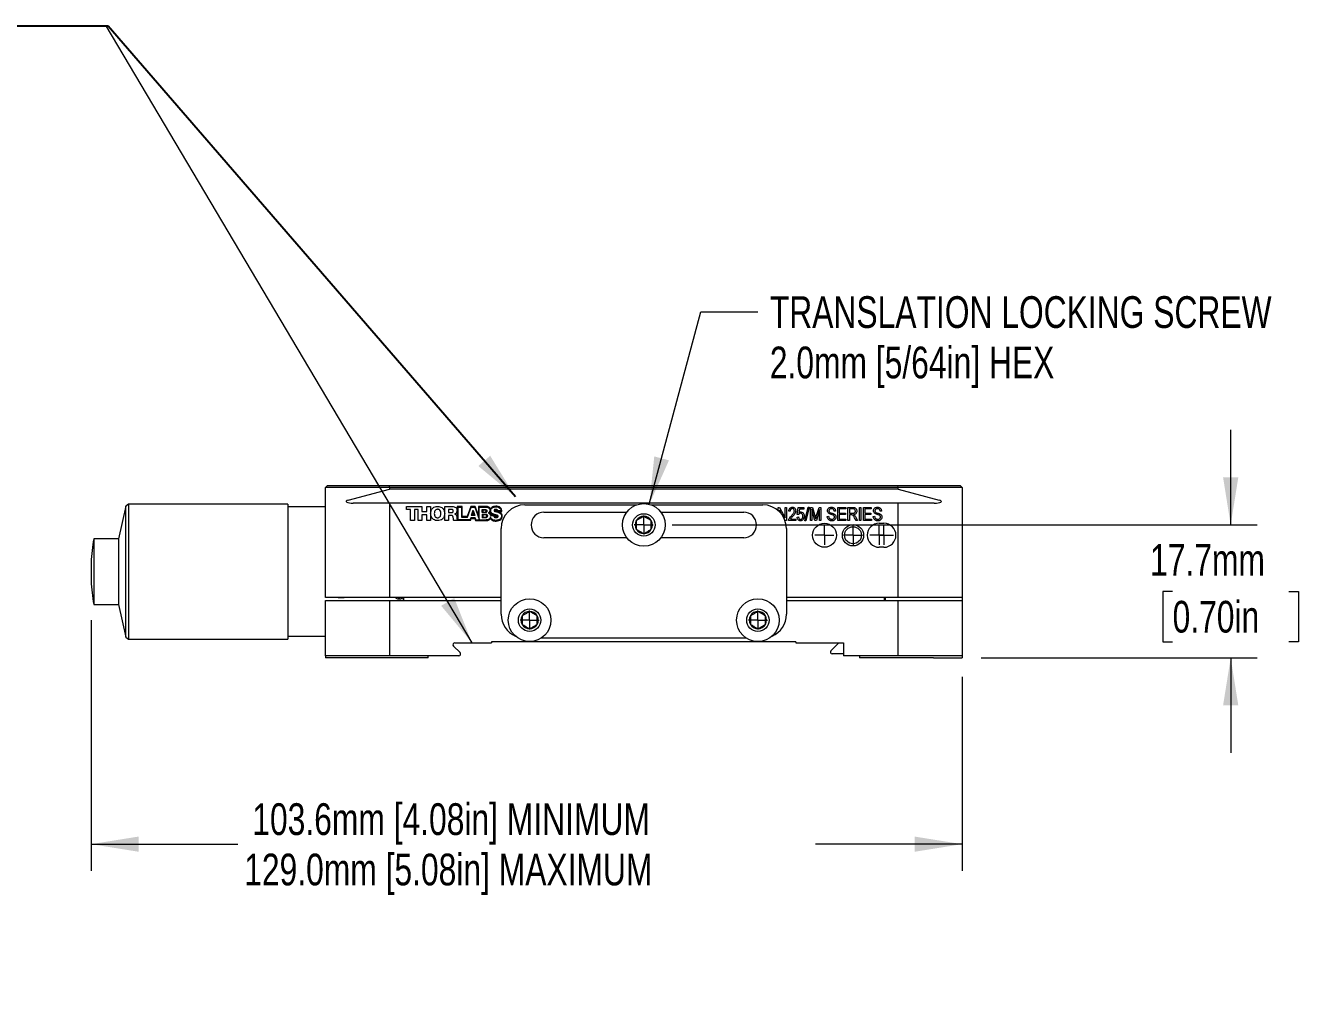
# Model space of a CAD drawing. Header units: millimetres. Extents: x 2 to 278, y 1 to 215.
# Drawn here: x 105.4 to 191.4, y 81.5 to 146.6 of the extents above; entities that cross this region are included whole.
import ezdxf

# ---------------------------------------------------------------- set-up
doc = ezdxf.new("R2010")
doc.units = ezdxf.units.MM
doc.styles.add('SLDTEXTSTYLE0', font='TXT', dxfattribs={"width": 0.75})
doc.dimstyles.new('SLDDIMSTYLE0', dxfattribs={"dimtxt": 2.116667, "dimasz": 3.175, "dimexe": 0, "dimexo": 0.0625, "dimgap": 0.529167, "dimtad": 0, "dimtih": 1, "dimtoh": 1, "dimdec": 1, "dimlfac": 2, "dimrnd": 1e-09, "dimzin": 12, "dimdsep": 46, "dimtxsty": 'SLDTEXTSTYLE0', "dimsah": 1, "dimcen": 0, "dimadec": 0, "dimazin": 3, "dimtfac": 1, "dimtdec": 1, "dimtofl": 0, "dimtmove": 0, "dimatfit": 3, "dimfxl": 1, "dimfrac": 2, "dimtolj": 1, "dimtzin": 12, "dimarcsym": 0})
doc.dimstyles.new('SLDDIMSTYLE1', dxfattribs={"dimtxt": 2.116667, "dimasz": 3.175, "dimexe": 0, "dimexo": 0.0625, "dimgap": 0.529167, "dimtad": 0, "dimtih": 1, "dimtoh": 1, "dimdec": 1, "dimlfac": 2, "dimrnd": 1e-09, "dimzin": 12, "dimdsep": 46, "dimtxsty": 'SLDTEXTSTYLE0', "dimsah": 1, "dimcen": 0.09, "dimadec": 0, "dimazin": 3, "dimtfac": 1, "dimtdec": 1, "dimtmove": 0, "dimatfit": 0, "dimfxl": 1, "dimfrac": 2, "dimtolj": 1, "dimtzin": 12, "dimarcsym": 0})
doc.dimstyles.new('SLDDIMSTYLE2', dxfattribs={"dimtxt": 2.116667, "dimasz": 3.175, "dimexe": 0, "dimexo": 0.0625, "dimgap": 0.529167, "dimtad": 0, "dimtih": 1, "dimtoh": 1, "dimdec": 1, "dimlfac": 2, "dimrnd": 1e-09, "dimzin": 12, "dimdsep": 46, "dimtxsty": 'SLDTEXTSTYLE0', "dimsah": 1, "dimcen": 0.09, "dimadec": 0, "dimazin": 3, "dimtfac": 1, "dimtdec": 1, "dimtofl": 0, "dimtmove": 0, "dimatfit": 3, "dimfxl": 1, "dimfrac": 2, "dimtolj": 1, "dimtzin": 12, "dimarcsym": 0})
doc.dimstyles.new('SLDDIMSTYLE3', dxfattribs={"dimtxt": 0.18, "dimasz": 3.175, "dimexe": 0, "dimexo": 0.0625, "dimgap": 0, "dimtad": 0, "dimtih": 1, "dimtoh": 1, "dimdec": 0, "dimrnd": 1e-09, "dimzin": 0, "dimdsep": 46, "dimtxsty": 'Standard', "dimsah": 1, "dimcen": 0.09, "dimadec": 0, "dimazin": 0, "dimtfac": 3.175, "dimtdec": 0, "dimtofl": 0, "dimtmove": 0, "dimatfit": 3, "dimfxl": 1, "dimfrac": 2, "dimtolj": 1, "dimtzin": 0, "dimarcsym": 0})

# ---------------------------------------------------------------- blocks, each defined once
blk = doc.blocks.new('_D')
at = {"color": 7, "linetype": 'Continuous', "lineweight": 0}
for p, q in [((147.022, 114.636), (150.463, 127.479)), ((150.463, 127.479), (154.273, 127.479))]:
    blk.add_line(p, q, dxfattribs=at)
at = {"color": 7, "linetype": 'Continuous', "lineweight": 18}
blk.add_solid([(147.022, 114.636), (148.335, 117.572), (147.353, 117.834)], dxfattribs=at)
at = {"color": 7, "linetype": 'Continuous', "lineweight": 18, "char_height": 2.11667, "attachment_point": 1, "style": 'SLDTEXTSTYLE0'}
for s, insert in [('TRANSLATION LOCKING SCREW', (155.067, 128.525)), ('2.0mm [5/64in] HEX', (155.067, 125.162))]:
    blk.add_mtext(s, dxfattribs=dict(at, insert=insert))
blk = doc.blocks.new('_D_1')
at = {"color": 7, "linetype": 'Continuous', "lineweight": 0}
for p, q in [((185.835, 113.26), (185.835, 119.61)), ((148.558, 113.26), (187.613, 113.26)), ((181.956, 108.827), (181.313, 108.827)), ((181.313, 108.827), (181.313, 105.464)), ((189.714, 108.827), (190.357, 108.827)), ((190.357, 108.827), (190.357, 105.464)), ((181.313, 105.464), (181.956, 105.464)), ((190.357, 105.464), (189.714, 105.464)), ((169.173, 104.395), (187.613, 104.395)), ((185.835, 104.395), (185.835, 98.045))]:
    blk.add_line(p, q, dxfattribs=at)
at = {"color": 7, "linetype": 'Continuous', "lineweight": 18}
for points in [[(185.835, 113.26), (186.343, 116.435), (185.327, 116.435)], [(185.835, 104.395), (185.327, 101.22), (186.343, 101.22)]]:
    blk.add_solid(points, dxfattribs=at)
at = {"color": 7, "linetype": 'Continuous', "lineweight": 18, "char_height": 2.1167, "attachment_point": 1, "style": 'SLDTEXTSTYLE0'}
for s, insert in [('17.7mm', (180.453, 111.985)), ('0.70in', (181.956, 108.193))]:
    blk.add_mtext(s, dxfattribs=dict(at, insert=insert))
blk = doc.blocks.new('_D_2')
at = {"color": 7, "linetype": 'Continuous', "lineweight": 0}
for p, q in [((109.758, 106.905), (109.758, 90.179)), ((167.903, 103.125), (167.903, 90.179)), ((109.758, 91.957), (119.549, 91.957)), ((167.903, 91.957), (158.112, 91.957))]:
    blk.add_line(p, q, dxfattribs=at)
at = {"color": 7, "linetype": 'Continuous', "lineweight": 18}
for points in [[(109.758, 91.957), (112.933, 91.449), (112.933, 92.465)], [(167.903, 91.957), (164.728, 92.465), (164.728, 91.449)]]:
    blk.add_solid(points, dxfattribs=at)
at = {"color": 7, "linetype": 'Continuous', "lineweight": 18, "char_height": 2.11667, "attachment_point": 1, "style": 'SLDTEXTSTYLE0'}
for s, insert in [('103.6mm [4.08in] MINIMUM', (120.517, 94.686)), ('129.0mm [5.08in] MAXIMUM', (119.978, 91.323))]:
    blk.add_mtext(s, dxfattribs=dict(at, insert=insert))
blk = doc.blocks.new('SW_CENTERMARKSYMBOL_0')
at = {"color": 0, "linetype": 'Continuous', "lineweight": 18}
for q in [(-0.635, 0), (0, 0.635), (0, -0.635), (0.635, 0)]:
    blk.add_line((0, 0), q, dxfattribs=at)
blk = doc.blocks.new('SW_CENTERMARKSYMBOL_1')
at = {"color": 0, "linetype": 'Continuous', "lineweight": 18}
for q in [(-0.635, 0), (0, 0.635), (0, -0.635), (0.635, 0)]:
    blk.add_line((0, 0), q, dxfattribs=at)
blk = doc.blocks.new('SW_CENTERMARKSYMBOL_2')
at = {"color": 0, "linetype": 'Continuous', "lineweight": 18}
for q in [(-0.635, 0), (0, 0.635), (0, -0.635), (0.635, 0)]:
    blk.add_line((0, 0), q, dxfattribs=at)
blk = doc.blocks.new('SW_CENTERMARKSYMBOL_3')
at = {"color": 0, "linetype": 'Continuous', "lineweight": 18}
for q in [(-0.635, 0), (0, 0.635), (0, -0.635), (0.635, 0)]:
    blk.add_line((0, 0), q, dxfattribs=at)
blk = doc.blocks.new('SW_CENTERMARKSYMBOL_4')
at = {"color": 0, "linetype": 'Continuous', "lineweight": 18}
for p, q in [((0, 0), (-0.635, 0)), ((0.3175, 0), (-0.3175, 0)), ((0, 0), (0, 0.635)), ((0, 0), (0, -0.635)), ((0, 0), (0.635, 0)), ((0.3175, 0), (0.3175, 0.635)), ((0.3175, 0), (0.3175, -0.635)), ((0.3175, 0), (0.9525, 0))]:
    blk.add_line(p, q, dxfattribs=at)
blk = doc.blocks.new('SW_CENTERMARKSYMBOL_5')
at = {"color": 0, "linetype": 'Continuous', "lineweight": 18}
for q in [(-0.635, 0), (0, 0.635), (0, -0.635), (0.635, 0)]:
    blk.add_line((0, 0), q, dxfattribs=at)

msp = doc.modelspace()

# ---------------------------------------------------------------- linework, layer by layer
at = {"color": 8, "linetype": 'Continuous', "lineweight": 0}
msp.add_line((110.734, 146.573), (135.182, 105.395), dxfattribs=at)
at = {"color": 7, "linetype": 'Continuous', "lineweight": 18}
for p, q in [((125.53, 115.895), (125.403, 115.768)), ((125.403, 108.42), (125.403, 115.768)), ((129.669, 115.768), (125.403, 115.768)), ((125.53, 115.895), (129.686, 115.895)), ((126.924, 114.921), (129.669, 115.657)), ((129.669, 115.768), (129.686, 115.895)), ((129.669, 115.768), (129.669, 115.657)), ((163.638, 115.768), (129.669, 115.768)), ((163.638, 115.657), (129.669, 115.657)), ((129.686, 115.895), (163.621, 115.895)), ((163.638, 115.768), (163.621, 115.895)), ((163.621, 115.895), (167.776, 115.895)), ((163.638, 115.657), (163.638, 115.768)), ((167.903, 115.768), (163.638, 115.768)), ((163.638, 115.657), (166.383, 114.921)), ((167.903, 115.768), (167.776, 115.895)), ((167.903, 115.768), (167.903, 108.42)), ((112.065, 114.521), (111.584, 112.336)), ((112.259, 114.645), (112.065, 114.521)), ((112.065, 107.573), (112.065, 114.521)), ((122.887, 114.645), (112.259, 114.645)), ((112.259, 114.645), (112.259, 105.645)), ((122.887, 114.645), (122.887, 105.645)), ((125.403, 114.463), (122.887, 114.463)), ((129.669, 114.705), (127.259, 114.705)), ((129.669, 114.705), (129.669, 108.42)), ((163.638, 114.705), (129.669, 114.705)), ((130.801, 114.498), (131.843, 114.498)), ((130.801, 114.285), (130.801, 114.498)), ((131.843, 114.498), (131.843, 114.151)), ((132.171, 114.498), (132.42, 114.498)), ((132.171, 114.151), (132.171, 114.498)), ((132.42, 114.498), (132.42, 113.546)), ((133.363, 114.498), (133.85, 114.498)), ((133.363, 113.546), (133.363, 114.498)), ((134.2, 114.498), (134.199, 113.59)), ((134.524, 114.498), (134.2, 114.498)), ((134.25, 113.591), (134.25, 114.451)), ((134.25, 114.451), (134.474, 114.451)), ((134.474, 114.451), (134.474, 113.786)), ((134.524, 113.819), (134.524, 114.498)), ((135.11, 114.498), (134.854, 113.819)), ((134.887, 113.786), (135.137, 114.451)), ((135.404, 114.498), (135.11, 114.498)), ((135.137, 114.451), (135.365, 114.451)), ((135.365, 114.451), (135.669, 113.65)), ((135.624, 113.905), (135.404, 114.498)), ((136.044, 114.498), (135.624, 114.498)), ((135.624, 114.498), (135.624, 113.905)), ((135.669, 113.65), (135.669, 114.451)), ((135.669, 114.451), (136.071, 114.451)), ((138.716, 114.603), (146.177, 114.603)), ((147.13, 114.603), (154.591, 114.603)), ((155.619, 114.435), (155.717, 114.435)), ((155.619, 114.225), (155.619, 114.435)), ((155.717, 114.435), (156.092, 113.726)), ((156.092, 114.435), (156.185, 114.435)), ((156.092, 113.726), (156.092, 114.435)), ((156.185, 114.435), (156.185, 113.546)), ((156.9, 113.968), (156.97, 114.423)), ((156.97, 114.423), (157.328, 114.423)), ((157.328, 114.423), (157.328, 114.319)), ((157.41, 113.534), (157.632, 114.446)), ((157.703, 114.446), (157.481, 113.534)), ((157.632, 114.446), (157.703, 114.446)), ((157.778, 114.435), (157.922, 114.435)), ((157.778, 113.546), (157.778, 114.435)), ((157.922, 114.435), (158.095, 113.805)), ((158.17, 113.816), (158.351, 114.435)), ((158.351, 114.435), (158.482, 114.435)), ((158.482, 114.435), (158.482, 113.546)), ((159.602, 114.435), (160.133, 114.435)), ((159.602, 113.546), (159.602, 114.435)), ((160.133, 114.435), (160.133, 114.331)), ((160.283, 114.435), (160.61, 114.435)), ((160.283, 113.546), (160.283, 114.435)), ((161.045, 114.435), (161.138, 114.435)), ((161.045, 113.546), (161.045, 114.435)), ((161.138, 114.435), (161.138, 113.546)), ((161.311, 114.435), (161.842, 114.435)), ((161.311, 113.546), (161.311, 114.435)), ((161.842, 114.435), (161.842, 114.331)), ((163.638, 108.42), (163.638, 114.705)), ((166.048, 114.705), (163.638, 114.705)), ((131.086, 114.285), (130.801, 114.285)), ((131.086, 113.546), (131.086, 114.285)), ((131.335, 113.546), (131.086, 113.546)), ((131.335, 114.285), (131.335, 113.546)), ((131.594, 114.285), (131.335, 114.285)), ((131.594, 113.546), (131.594, 114.285)), ((131.843, 113.546), (131.594, 113.546)), ((131.843, 114.151), (132.171, 114.151)), ((131.843, 113.938), (131.843, 113.546)), ((132.171, 113.938), (131.843, 113.938)), ((132.171, 113.546), (132.171, 113.938)), ((132.42, 113.546), (132.171, 113.546)), ((133.612, 113.546), (133.363, 113.546)), ((133.81, 114.3), (133.612, 114.3)), ((133.612, 114.3), (133.612, 114.086)), ((133.612, 114.086), (133.821, 114.086)), ((133.612, 113.893), (133.612, 113.546)), ((133.801, 113.893), (133.612, 113.893)), ((135.078, 113.546), (133.968, 113.546)), ((134.035, 113.991), (134.035, 113.989)), ((135.045, 113.591), (134.25, 113.591)), ((134.474, 113.786), (134.887, 113.786)), ((134.854, 113.819), (134.524, 113.819)), ((135.111, 113.736), (135.045, 113.591)), ((135.078, 113.546), (135.135, 113.686)), ((135.389, 113.736), (135.111, 113.736)), ((135.235, 114.224), (135.123, 113.88)), ((135.379, 113.88), (135.123, 113.88)), ((135.135, 113.686), (135.366, 113.686)), ((135.25, 114.134), (135.183, 113.926)), ((135.183, 113.926), (135.315, 113.926)), ((135.235, 114.224), (135.27, 114.224)), ((135.315, 113.926), (135.25, 114.134)), ((135.27, 114.224), (135.379, 113.88)), ((135.366, 113.686), (135.42, 113.546)), ((135.453, 113.59), (135.389, 113.736)), ((135.42, 113.546), (136.131, 113.546)), ((136.082, 113.59), (135.453, 113.59)), ((135.873, 114.289), (136.072, 114.289)), ((135.873, 114.081), (135.873, 114.289)), ((136.072, 114.081), (135.873, 114.081)), ((135.873, 113.981), (135.873, 113.741)), ((135.873, 113.981), (136.095, 113.981)), ((136.095, 113.741), (135.873, 113.741)), ((135.915, 113.936), (135.915, 113.782)), ((136.082, 113.936), (135.915, 113.936)), ((135.915, 113.782), (136.082, 113.782)), ((135.917, 114.243), (135.917, 114.123)), ((136.056, 114.243), (135.917, 114.243)), ((135.917, 114.123), (136.056, 114.123)), ((136.416, 113.882), (136.63, 113.882)), ((136.662, 113.922), (136.445, 113.922)), ((137.127, 114.193), (136.903, 114.193)), ((136.913, 114.146), (137.175, 114.147)), ((139.986, 114.117), (145.515, 114.117)), ((147.792, 114.117), (153.321, 114.117)), ((155.711, 114.253), (155.711, 114.14)), ((155.866, 113.961), (155.711, 114.253)), ((156.185, 113.546), (156.087, 113.546)), ((156.796, 113.546), (156.323, 113.546)), ((156.427, 114.169), (156.335, 114.181)), ((156.45, 113.65), (156.796, 113.65)), ((156.796, 113.65), (156.796, 113.546)), ((156.889, 113.788), (156.981, 113.8)), ((156.993, 113.954), (156.9, 113.968)), ((157.047, 114.319), (157.014, 114.1)), ((157.328, 114.319), (157.047, 114.319)), ((157.87, 113.546), (157.778, 113.546)), ((157.87, 114.322), (157.87, 113.546)), ((158.082, 113.546), (157.87, 114.322)), ((158.176, 113.546), (158.082, 113.546)), ((158.095, 113.805), (158.13, 113.674)), ((158.39, 114.28), (158.176, 113.546)), ((158.39, 113.546), (158.39, 114.28)), ((158.482, 113.546), (158.39, 113.546)), ((158.898, 113.834), (158.99, 113.846)), ((159.452, 114.181), (159.36, 114.169)), ((160.145, 113.546), (159.602, 113.546)), ((159.694, 114.331), (159.694, 114.054)), ((160.133, 114.331), (159.694, 114.331)), ((159.694, 114.054), (160.11, 114.054)), ((159.694, 113.95), (159.694, 113.65)), ((160.11, 113.95), (159.694, 113.95)), ((159.694, 113.65), (160.145, 113.65)), ((160.11, 114.054), (160.11, 113.95)), ((160.145, 113.65), (160.145, 113.546)), ((160.376, 113.546), (160.283, 113.546)), ((160.616, 114.331), (160.376, 114.331)), ((160.376, 114.331), (160.376, 114.042)), ((160.376, 114.042), (160.592, 114.042)), ((160.376, 113.938), (160.376, 113.546)), ((160.493, 113.938), (160.376, 113.938)), ((160.825, 113.546), (160.722, 113.736)), ((160.8, 113.789), (160.93, 113.546)), ((160.93, 113.546), (160.825, 113.546)), ((161.138, 113.546), (161.045, 113.546)), ((161.853, 113.546), (161.311, 113.546)), ((161.403, 114.331), (161.403, 114.054)), ((161.842, 114.331), (161.403, 114.331)), ((161.403, 114.054), (161.819, 114.054)), ((161.403, 113.95), (161.403, 113.65)), ((161.819, 113.95), (161.403, 113.95)), ((161.403, 113.65), (161.853, 113.65)), ((161.819, 114.054), (161.819, 113.95)), ((161.853, 113.65), (161.853, 113.546)), ((161.969, 113.834), (162.061, 113.846)), ((162.523, 114.181), (162.431, 114.169)), ((137.128, 107.3), (137.128, 113.015)), ((156.178, 113.015), (156.178, 107.3)), ((157.481, 113.534), (157.41, 113.534)), ((162.368, 113.371), (162.685, 113.371)), ((111.584, 112.336), (109.933, 112.336)), ((109.933, 112.336), (109.933, 107.954)), ((111.584, 112.336), (111.584, 107.954)), ((145.515, 112.402), (139.986, 112.402)), ((153.321, 112.402), (147.792, 112.402)), ((162.685, 111.771), (162.368, 111.771)), ((109.758, 110.765), (109.758, 109.525)), ((129.669, 108.42), (125.403, 108.42)), ((126.448, 108.388), (126.448, 108.39)), ((137.128, 108.42), (129.669, 108.42)), ((130.613, 108.42), (130.613, 108.229)), ((130.616, 108.229), (130.616, 108.42)), ((163.638, 108.42), (156.178, 108.42)), ((162.691, 108.42), (162.691, 108.229)), ((162.798, 108.229), (162.798, 108.42)), ((167.903, 108.42), (163.638, 108.42)), ((167.903, 108.42), (167.903, 108.229)), ((109.933, 107.954), (111.584, 107.954)), ((111.584, 107.954), (112.065, 105.769)), ((112.065, 105.769), (112.065, 107.573)), ((125.403, 104.522), (125.403, 108.229)), ((125.403, 108.229), (129.669, 108.229)), ((129.669, 108.229), (129.669, 104.522)), ((129.669, 108.229), (137.128, 108.229)), ((130.324, 108.306), (130.324, 108.309)), ((156.178, 108.229), (163.638, 108.229)), ((163.638, 104.522), (163.638, 108.229)), ((163.638, 108.229), (167.903, 108.229)), ((167.903, 108.229), (167.903, 104.522)), ((122.887, 105.827), (125.403, 105.827)), ((112.065, 105.769), (112.259, 105.645)), ((112.259, 105.645), (122.887, 105.645)), ((134.385, 104.739), (133.946, 105.178)), ((134.036, 105.395), (136.493, 105.395)), ((156.813, 105.459), (136.493, 105.459)), ((136.493, 105.459), (136.493, 105.395)), ((153.5, 105.713), (139.806, 105.713)), ((156.813, 105.459), (156.813, 105.395)), ((156.813, 105.395), (159.975, 105.395)), ((159.149, 104.866), (159.678, 105.395)), ((159.975, 105.395), (159.975, 104.522)), ((129.669, 104.522), (125.403, 104.522)), ((125.403, 104.522), (125.403, 104.395)), ((127.308, 104.395), (125.403, 104.395)), ((132.261, 104.395), (127.308, 104.395)), ((134.295, 104.522), (129.669, 104.522)), ((132.261, 104.395), (132.261, 104.522)), ((159.975, 104.649), (159.239, 104.649)), ((163.638, 104.522), (159.975, 104.522)), ((161.045, 104.522), (161.045, 104.395)), ((165.998, 104.395), (161.045, 104.395)), ((167.903, 104.522), (163.638, 104.522)), ((165.998, 104.395), (167.903, 104.395)), ((167.903, 104.522), (167.903, 104.395))]:
    msp.add_line(p, q, dxfattribs=at)
for centre, radius in [((146.653, 113.26), 1.425), ((146.653, 113.26), 0.75), ((158.716, 112.571), 0.8), ((160.621, 112.571), 0.711), ((160.621, 112.571), 0.565), ((139.033, 106.91), 1.425), ((139.033, 106.91), 0.75), ((154.273, 106.91), 1.425), ((154.273, 106.91), 0.75)]:
    msp.add_circle(centre, radius, dxfattribs=at)
for centre, radius, start, end in [((138.716, 113.015), 1.588, 90, 180), ((154.591, 113.015), 1.587, 0, 90), ((139.986, 113.26), 0.857, 90, 270), ((146.653, 113.26), 0.577, 150, 210), ((146.653, 113.26), 0.577, 90, 150), ((146.653, 113.26), 0.577, 30, 90), ((146.653, 113.26), 0.577, 330, 30), ((153.321, 113.26), 0.857, 270, 90), ((146.653, 113.26), 0.577, 210, 270), ((146.653, 113.26), 0.577, 270, 330), ((162.368, 112.571), 0.8, 90, 270), ((162.685, 112.571), 0.8, 270, 90), ((122.443, 110.145), 12.7, 170.06679, 177.20291), ((122.443, 110.145), 12.7, 182.79709, 189.93321), ((138.716, 107.3), 1.588, 180, 246.8232), ((139.033, 106.91), 0.577, 150, 210), ((139.033, 106.91), 0.577, 90, 150), ((139.033, 106.91), 0.577, 30, 90), ((139.033, 106.91), 0.577, 330, 30), ((154.273, 106.91), 0.577, 150, 210), ((154.273, 106.91), 0.577, 90, 150), ((154.273, 106.91), 0.577, 30, 90), ((154.273, 106.91), 0.577, 330, 30), ((154.591, 107.3), 1.587, 293.1768, 0), ((139.033, 106.91), 0.577, 210, 270), ((139.033, 106.91), 0.577, 270, 330), ((154.273, 106.91), 0.577, 210, 270), ((154.273, 106.91), 0.577, 270, 330), ((134.036, 105.268), 0.127, 90, 225), ((134.295, 104.649), 0.127, 270, 45), ((159.239, 104.776), 0.127, 135, 270)]:
    msp.add_arc(centre, radius, start, end, dxfattribs=at)
for centre, start_param, end_param in [((127.259, 114.832), 2.356194, 4.712389), ((166.048, 114.832), 4.712389, 7.068583)]:
    msp.add_ellipse(centre, major_axis=(0.474, 0), ratio=0.267949, start_param=start_param, end_param=end_param, dxfattribs=at)
for points, knots in [([(132.422, 114.023), (132.43, 114.093), (132.446, 114.23), (132.561, 114.39), (132.718, 114.483), (132.83, 114.493), (132.89, 114.498)], [0, 0, 0, 0, 0.284155, 0.548662, 0.761366, 1, 1, 1, 1]), ([(132.89, 114.498), (132.941, 114.495), (133.038, 114.488), (133.168, 114.426), (133.272, 114.326), (133.345, 114.187), (133.356, 114.078), (133.362, 114.022)], [0, 0, 0, 0, 0.204471, 0.387871, 0.56351, 0.774416, 1, 1, 1, 1]), ([(133.85, 114.498), (133.897, 114.495), (133.987, 114.489), (134.09, 114.438), (134.15, 114.371), (134.18, 114.305), (134.184, 114.256), (134.185, 114.23)], [0, 0, 0, 0, 0.288451, 0.557374, 0.694678, 0.838281, 1, 1, 1, 1]), ([(136.414, 114.326), (136.403, 114.349), (136.38, 114.399), (136.309, 114.462), (136.19, 114.494), (136.099, 114.497), (136.044, 114.498)], [0, 0, 0, 0, 0.172596, 0.380101, 0.623633, 1, 1, 1, 1]), ([(136.071, 114.451), (136.108, 114.45), (136.181, 114.449), (136.268, 114.423), (136.324, 114.385), (136.357, 114.346), (136.379, 114.295), (136.381, 114.257), (136.382, 114.236)], [0, 0, 0, 0, 0.259613, 0.504294, 0.619495, 0.734392, 0.857507, 1, 1, 1, 1]), ([(136.779, 114.507), (136.726, 114.504), (136.632, 114.497), (136.521, 114.444), (136.453, 114.385), (136.426, 114.344), (136.414, 114.326)], [0, 0, 0, 0, 0.370413, 0.659867, 0.84661, 1, 1, 1, 1]), ([(136.431, 114.208), (136.433, 114.23), (136.436, 114.272), (136.469, 114.347), (136.544, 114.417), (136.659, 114.461), (136.741, 114.466), (136.782, 114.469)], [0, 0, 0, 0, 0.134679, 0.257286, 0.494977, 0.745543, 1, 1, 1, 1]), ([(137.175, 114.147), (137.174, 114.175), (137.173, 114.234), (137.151, 114.324), (137.105, 114.399), (137.043, 114.45), (136.972, 114.483), (136.882, 114.504), (136.816, 114.506), (136.779, 114.507)], [0, 0, 0, 0, 0.136964, 0.287336, 0.447788, 0.553573, 0.675424, 0.821486, 1, 1, 1, 1]), ([(136.782, 114.469), (136.83, 114.465), (136.922, 114.459), (137.028, 114.405), (137.089, 114.336), (137.121, 114.269), (137.125, 114.219), (137.127, 114.193)], [0, 0, 0, 0, 0.287197, 0.558239, 0.696739, 0.840355, 1, 1, 1, 1]), ([(156.335, 114.181), (156.339, 114.218), (156.348, 114.292), (156.401, 114.385), (156.483, 114.439), (156.542, 114.444), (156.571, 114.446)], [0, 0, 0, 0, 0.28092, 0.560105, 0.779774, 1, 1, 1, 1]), ([(156.571, 114.446), (156.607, 114.443), (156.679, 114.437), (156.751, 114.363), (156.79, 114.28), (156.794, 114.225), (156.796, 114.197)], [0, 0, 0, 0, 0.279693, 0.558261, 0.779102, 1, 1, 1, 1]), ([(158.921, 114.203), (158.925, 114.24), (158.932, 114.315), (159.003, 114.398), (159.091, 114.441), (159.149, 114.444), (159.179, 114.446)], [0, 0, 0, 0, 0.279697, 0.558854, 0.77913, 1, 1, 1, 1]), ([(159.179, 114.446), (159.219, 114.443), (159.299, 114.436), (159.394, 114.368), (159.443, 114.275), (159.449, 114.212), (159.452, 114.181)], [0, 0, 0, 0, 0.280155, 0.559064, 0.779285, 1, 1, 1, 1]), ([(160.61, 114.435), (160.649, 114.434), (160.726, 114.434), (160.821, 114.372), (160.865, 114.28), (160.87, 114.22), (160.872, 114.19)], [0, 0, 0, 0, 0.281472, 0.55823, 0.77891, 1, 1, 1, 1]), ([(161.992, 114.203), (161.996, 114.24), (162.003, 114.315), (162.074, 114.398), (162.162, 114.441), (162.22, 114.444), (162.25, 114.446)], [0, 0, 0, 0, 0.279697, 0.558854, 0.77913, 1, 1, 1, 1]), ([(162.25, 114.446), (162.29, 114.443), (162.37, 114.436), (162.465, 114.368), (162.514, 114.275), (162.52, 114.212), (162.523, 114.181)], [0, 0, 0, 0, 0.2801553, 0.5590638, 0.7792847, 1, 1, 1, 1]), ([(132.892, 113.546), (132.841, 113.549), (132.744, 113.556), (132.614, 113.619), (132.511, 113.719), (132.438, 113.858), (132.427, 113.966), (132.422, 114.023)], [0, 0, 0, 0, 0.204508, 0.38796, 0.56363, 0.774512, 1, 1, 1, 1]), ([(132.89, 114.306), (132.863, 114.303), (132.812, 114.299), (132.747, 114.257), (132.701, 114.194), (132.673, 114.114), (132.67, 114.054), (132.668, 114.023)], [0, 0, 0, 0, 0.200879, 0.378022, 0.553533, 0.77136, 1, 1, 1, 1]), ([(132.668, 114.023), (132.67, 113.984), (132.675, 113.909), (132.717, 113.821), (132.772, 113.77), (132.827, 113.744), (132.868, 113.742), (132.89, 113.74)], [0, 0, 0, 0, 0.289123, 0.558793, 0.695872, 0.838864, 1, 1, 1, 1]), ([(133.113, 114.023), (133.11, 114.062), (133.105, 114.137), (133.063, 114.225), (133.008, 114.276), (132.953, 114.301), (132.912, 114.304), (132.89, 114.306)], [0, 0, 0, 0, 0.289137, 0.55879, 0.69586, 0.838853, 1, 1, 1, 1]), ([(132.89, 113.74), (132.918, 113.742), (132.969, 113.747), (133.034, 113.789), (133.08, 113.851), (133.108, 113.932), (133.111, 113.992), (133.113, 114.023)], [0, 0, 0, 0, 0.200891, 0.378037, 0.55355, 0.771375, 1, 1, 1, 1]), ([(133.362, 114.022), (133.353, 113.951), (133.337, 113.814), (133.222, 113.654), (133.064, 113.56), (132.952, 113.551), (132.892, 113.546)], [0, 0, 0, 0, 0.284039, 0.548541, 0.761303, 1, 1, 1, 1]), ([(133.94, 113.698), (133.938, 113.721), (133.935, 113.767), (133.919, 113.822), (133.896, 113.857), (133.871, 113.877), (133.838, 113.891), (133.814, 113.892), (133.801, 113.893)], [0, 0, 0, 0, 0.263917, 0.506462, 0.619, 0.731592, 0.854415, 1, 1, 1, 1]), ([(133.936, 114.198), (133.935, 114.21), (133.933, 114.233), (133.916, 114.262), (133.889, 114.284), (133.853, 114.298), (133.825, 114.3), (133.81, 114.3)], [0, 0, 0, 0, 0.1970293, 0.3714319, 0.5434083, 0.7603083, 1, 1, 1, 1]), ([(133.821, 114.086), (133.834, 114.086), (133.858, 114.087), (133.89, 114.1), (133.916, 114.122), (133.934, 114.156), (133.935, 114.183), (133.936, 114.198)], [0, 0, 0, 0, 0.2111292, 0.3927062, 0.559913, 0.7634359, 1, 1, 1, 1]), ([(133.968, 113.546), (133.963, 113.558), (133.951, 113.587), (133.945, 113.639), (133.942, 113.677), (133.94, 113.698)], [0, 0, 0, 0, 0.264101, 0.593094, 1, 1, 1, 1]), ([(134.185, 114.23), (134.183, 114.202), (134.179, 114.146), (134.145, 114.075), (134.096, 114.021), (134.056, 114.001), (134.035, 113.991)], [0, 0, 0, 0, 0.2829133, 0.557634, 0.7735659, 1, 1, 1, 1]), ([(134.035, 113.989), (134.06, 113.978), (134.11, 113.957), (134.159, 113.87), (134.169, 113.802), (134.175, 113.76)], [0, 0, 0, 0, 0.280107, 0.555764, 1, 1, 1, 1]), ([(134.175, 113.76), (134.176, 113.748), (134.178, 113.719), (134.183, 113.662), (134.193, 113.618), (134.199, 113.59)], [0, 0, 0, 0, 0.210442, 0.508031, 1, 1, 1, 1]), ([(136.129, 114.183), (136.129, 114.19), (136.128, 114.204), (136.117, 114.222), (136.101, 114.235), (136.08, 114.242), (136.064, 114.243), (136.056, 114.243)], [0, 0, 0, 0, 0.210866, 0.389596, 0.561335, 0.77364, 1, 1, 1, 1]), ([(136.056, 114.123), (136.065, 114.124), (136.084, 114.125), (136.106, 114.136), (136.121, 114.15), (136.128, 114.165), (136.129, 114.177), (136.129, 114.183)], [0, 0, 0, 0, 0.263178, 0.536223, 0.679634, 0.829867, 1, 1, 1, 1]), ([(136.072, 114.289), (136.087, 114.288), (136.116, 114.286), (136.149, 114.266), (136.167, 114.24), (136.176, 114.214), (136.177, 114.195), (136.178, 114.184)], [0, 0, 0, 0, 0.262638, 0.514536, 0.654613, 0.812515, 1, 1, 1, 1]), ([(136.178, 114.184), (136.177, 114.171), (136.175, 114.147), (136.158, 114.117), (136.134, 114.096), (136.104, 114.083), (136.083, 114.081), (136.072, 114.081)], [0, 0, 0, 0, 0.233634, 0.429534, 0.609083, 0.811503, 1, 1, 1, 1]), ([(136.17, 113.859), (136.169, 113.868), (136.168, 113.886), (136.155, 113.909), (136.136, 113.926), (136.111, 113.935), (136.092, 113.936), (136.082, 113.936)], [0, 0, 0, 0, 0.219171, 0.402032, 0.573212, 0.780589, 1, 1, 1, 1]), ([(136.082, 113.782), (136.093, 113.783), (136.116, 113.785), (136.143, 113.799), (136.159, 113.817), (136.168, 113.836), (136.169, 113.851), (136.17, 113.859)], [0, 0, 0, 0, 0.255403, 0.523999, 0.668505, 0.822947, 1, 1, 1, 1]), ([(136.414, 113.811), (136.407, 113.783), (136.396, 113.731), (136.346, 113.666), (136.276, 113.621), (136.185, 113.594), (136.118, 113.592), (136.082, 113.59)], [0, 0, 0, 0, 0.192428, 0.364898, 0.537621, 0.757448, 1, 1, 1, 1]), ([(136.095, 113.981), (136.111, 113.98), (136.144, 113.978), (136.18, 113.954), (136.2, 113.925), (136.21, 113.895), (136.211, 113.872), (136.212, 113.86)], [0, 0, 0, 0, 0.258004, 0.507896, 0.648867, 0.809076, 1, 1, 1, 1]), ([(136.212, 113.86), (136.21, 113.845), (136.209, 113.818), (136.19, 113.783), (136.163, 113.759), (136.13, 113.744), (136.106, 113.742), (136.095, 113.741)], [0, 0, 0, 0, 0.237889, 0.435826, 0.615004, 0.814865, 1, 1, 1, 1]), ([(136.131, 113.546), (136.166, 113.549), (136.233, 113.555), (136.317, 113.591), (136.38, 113.638), (136.402, 113.678), (136.413, 113.697)], [0, 0, 0, 0, 0.310425, 0.600069, 0.808012, 1, 1, 1, 1]), ([(136.382, 114.236), (136.38, 114.215), (136.376, 114.175), (136.34, 114.109), (136.296, 114.081), (136.269, 114.063)], [0, 0, 0, 0, 0.284663, 0.559152, 1, 1, 1, 1]), ([(136.269, 114.063), (136.291, 114.054), (136.334, 114.038), (136.38, 113.99), (136.407, 113.937), (136.413, 113.9), (136.416, 113.882)], [0, 0, 0, 0, 0.285153, 0.557728, 0.774206, 1, 1, 1, 1]), ([(136.353, 114.067), (136.366, 114.079), (136.388, 114.101), (136.401, 114.13), (136.407, 114.144)], [0, 0, 0, 0, 0.5316918, 1, 1, 1, 1]), ([(136.445, 113.922), (136.443, 113.94), (136.438, 113.975), (136.404, 114.026), (136.372, 114.052), (136.353, 114.067)], [0, 0, 0, 0, 0.301019, 0.598638, 1, 1, 1, 1]), ([(136.407, 114.144), (136.411, 114.117), (136.42, 114.061), (136.497, 113.979), (136.572, 113.951), (136.62, 113.934)], [0, 0, 0, 0, 0.25479, 0.522987, 1, 1, 1, 1]), ([(136.413, 113.697), (136.421, 113.68), (136.44, 113.643), (136.49, 113.597), (136.563, 113.555), (136.669, 113.524), (136.751, 113.521), (136.797, 113.519)], [0, 0, 0, 0, 0.126617, 0.273245, 0.446193, 0.693435, 1, 1, 1, 1]), ([(136.78, 113.565), (136.732, 113.568), (136.641, 113.574), (136.526, 113.629), (136.445, 113.711), (136.424, 113.777), (136.414, 113.811)], [0, 0, 0, 0, 0.2960662, 0.5705242, 0.7792159, 1, 1, 1, 1]), ([(136.683, 113.961), (136.649, 113.972), (136.582, 113.992), (136.504, 114.039), (136.459, 114.094), (136.435, 114.147), (136.433, 114.187), (136.431, 114.208)], [0, 0, 0, 0, 0.281262, 0.550865, 0.689312, 0.834742, 1, 1, 1, 1]), ([(136.62, 113.934), (136.628, 113.931), (136.642, 113.928), (136.656, 113.924), (136.662, 113.922)], [0, 0, 0, 0, 0.5569399, 1, 1, 1, 1]), ([(136.63, 113.882), (136.632, 113.865), (136.635, 113.834), (136.656, 113.795), (136.69, 113.766), (136.738, 113.751), (136.774, 113.749), (136.793, 113.749)], [0, 0, 0, 0, 0.210708, 0.385024, 0.548448, 0.756707, 1, 1, 1, 1]), ([(136.764, 114.296), (136.739, 114.294), (136.702, 114.291), (136.668, 114.264), (136.657, 114.242), (136.656, 114.229), (136.656, 114.223)], [0, 0, 0, 0, 0.508339, 0.744846, 0.865693, 1, 1, 1, 1]), ([(136.656, 114.223), (136.657, 114.215), (136.659, 114.199), (136.686, 114.172), (136.77, 114.14), (136.848, 114.123), (136.905, 114.11)], [0, 0, 0, 0, 0.080263, 0.164107, 0.382413, 1, 1, 1, 1]), ([(136.753, 113.799), (136.743, 113.803), (136.724, 113.808), (136.701, 113.822), (136.685, 113.838), (136.668, 113.87), (136.668, 113.898), (136.668, 113.92)], [0, 0, 0, 0, 0.198373, 0.356661, 0.48918, 0.610042, 1, 1, 1, 1]), ([(136.668, 113.92), (136.717, 113.906), (136.782, 113.886), (136.849, 113.857), (136.869, 113.844), (136.873, 113.837), (136.875, 113.834), (136.874, 113.832), (136.874, 113.831)], [0, 0, 0, 0, 0.6645677, 0.8892114, 0.9576856, 0.9739409, 0.9876216, 1, 1, 1, 1]), ([(136.931, 113.836), (136.93, 113.845), (136.927, 113.863), (136.902, 113.894), (136.819, 113.931), (136.741, 113.948), (136.683, 113.961)], [0, 0, 0, 0, 0.089597, 0.178615, 0.397079, 1, 1, 1, 1]), ([(136.704, 114.221), (136.704, 114.221), (136.704, 114.222), (136.705, 114.224), (136.708, 114.226), (136.717, 114.231), (136.742, 114.237), (136.765, 114.238), (136.781, 114.239)], [0, 0, 0, 0, 0.01741, 0.036526, 0.058712, 0.147402, 0.41052, 1, 1, 1, 1]), ([(136.856, 114.16), (136.831, 114.166), (136.791, 114.176), (136.745, 114.188), (136.722, 114.198), (136.711, 114.204), (136.705, 114.212), (136.704, 114.218), (136.704, 114.221)], [0, 0, 0, 0, 0.449122, 0.734077, 0.826997, 0.895061, 0.948104, 1, 1, 1, 1]), ([(136.874, 113.831), (136.873, 113.826), (136.87, 113.817), (136.863, 113.805), (136.852, 113.796), (136.837, 113.79), (136.815, 113.788), (136.786, 113.791), (136.765, 113.796), (136.753, 113.799)], [0, 0, 0, 0, 0.105866, 0.200197, 0.290612, 0.387171, 0.541966, 0.742417, 1, 1, 1, 1]), ([(136.903, 114.193), (136.903, 114.202), (136.902, 114.219), (136.894, 114.242), (136.879, 114.261), (136.854, 114.28), (136.815, 114.294), (136.781, 114.295), (136.764, 114.296)], [0, 0, 0, 0, 0.1374199, 0.2585951, 0.3736614, 0.490016, 0.7373958, 1, 1, 1, 1]), ([(137.155, 113.863), (137.152, 113.826), (137.146, 113.757), (137.091, 113.67), (137.008, 113.608), (136.901, 113.571), (136.821, 113.567), (136.78, 113.565)], [0, 0, 0, 0, 0.202997, 0.380347, 0.554846, 0.771411, 1, 1, 1, 1]), ([(136.781, 114.239), (136.79, 114.239), (136.804, 114.238), (136.824, 114.234), (136.839, 114.227), (136.85, 114.213), (136.852, 114.202), (136.854, 114.196)], [0, 0, 0, 0, 0.269685, 0.474987, 0.635133, 0.804361, 1, 1, 1, 1]), ([(136.793, 113.749), (136.81, 113.749), (136.842, 113.751), (136.887, 113.765), (136.916, 113.789), (136.929, 113.814), (136.93, 113.829), (136.931, 113.836)], [0, 0, 0, 0, 0.277056, 0.534545, 0.763848, 0.877102, 1, 1, 1, 1]), ([(136.797, 113.519), (136.858, 113.524), (136.972, 113.535), (137.105, 113.618), (137.186, 113.726), (137.195, 113.805), (137.2, 113.844)], [0, 0, 0, 0, 0.314908, 0.592703, 0.795763, 1, 1, 1, 1]), ([(136.854, 114.196), (136.854, 114.19), (136.856, 114.178), (136.856, 114.166), (136.856, 114.16)], [0, 0, 0, 0, 0.517445, 1, 1, 1, 1]), ([(136.905, 114.11), (136.94, 114.099), (137.007, 114.079), (137.091, 114.027), (137.147, 113.951), (137.152, 113.893), (137.155, 113.863)], [0, 0, 0, 0, 0.283784, 0.553722, 0.762442, 1, 1, 1, 1]), ([(136.919, 114.144), (136.918, 114.144), (136.916, 114.145), (136.914, 114.145), (136.913, 114.146)], [0, 0, 0, 0, 0.558105, 1, 1, 1, 1]), ([(137.2, 113.844), (137.198, 113.875), (137.195, 113.933), (137.161, 114.011), (137.103, 114.071), (137.02, 114.115), (136.954, 114.134), (136.919, 114.144)], [0, 0, 0, 0, 0.208194, 0.382385, 0.547555, 0.757629, 1, 1, 1, 1]), ([(146.653, 113.837), (146.619, 113.817), (146.55, 113.777), (146.42, 113.702), (146.282, 113.622), (146.193, 113.571), (146.153, 113.548)], [0, 0, 0, 0, 0.216445, 0.440288, 0.751882, 1, 1, 1, 1]), ([(146.153, 113.548), (146.153, 113.52), (146.153, 113.431), (146.153, 113.266), (146.153, 113.096), (146.153, 113.004), (146.153, 112.971)], [0, 0, 0, 0, 0.156025, 0.493707, 0.819058, 1, 1, 1, 1]), ([(147.153, 113.548), (147.119, 113.568), (147.05, 113.608), (146.92, 113.683), (146.782, 113.763), (146.693, 113.814), (146.653, 113.837)], [0, 0, 0, 0, 0.216445, 0.440288, 0.751882, 1, 1, 1, 1]), ([(147.153, 112.971), (147.153, 113.004), (147.153, 113.096), (147.153, 113.266), (147.153, 113.431), (147.153, 113.52), (147.153, 113.548)], [0, 0, 0, 0, 0.180942, 0.506293, 0.843975, 1, 1, 1, 1]), ([(156.323, 113.546), (156.328, 113.582), (156.337, 113.653), (156.404, 113.766), (156.467, 113.834), (156.505, 113.876)], [0, 0, 0, 0, 0.278998, 0.559153, 1, 1, 1, 1]), ([(156.568, 114.354), (156.552, 114.352), (156.519, 114.349), (156.477, 114.321), (156.434, 114.264), (156.43, 114.208), (156.427, 114.169)], [0, 0, 0, 0, 0.186999, 0.373859, 0.561031, 1, 1, 1, 1]), ([(156.587, 113.822), (156.558, 113.793), (156.506, 113.74), (156.467, 113.677), (156.45, 113.65)], [0, 0, 0, 0, 0.560646, 1, 1, 1, 1]), ([(156.505, 113.876), (156.53, 113.902), (156.58, 113.954), (156.645, 114.032), (156.692, 114.114), (156.7, 114.171), (156.704, 114.199)], [0, 0, 0, 0, 0.280457, 0.56079, 0.78073, 1, 1, 1, 1]), ([(156.704, 114.199), (156.703, 114.221), (156.699, 114.264), (156.665, 114.315), (156.619, 114.349), (156.585, 114.352), (156.568, 114.354)], [0, 0, 0, 0, 0.2804253, 0.5599428, 0.7799288, 1, 1, 1, 1]), ([(156.796, 114.197), (156.792, 114.156), (156.783, 114.073), (156.701, 113.948), (156.63, 113.87), (156.587, 113.822)], [0, 0, 0, 0, 0.279141, 0.559078, 1, 1, 1, 1]), ([(157.118, 113.534), (157.083, 113.539), (157.011, 113.548), (156.937, 113.621), (156.899, 113.705), (156.892, 113.76), (156.889, 113.788)], [0, 0, 0, 0, 0.278922, 0.558316, 0.778922, 1, 1, 1, 1]), ([(156.981, 113.8), (156.985, 113.777), (156.992, 113.733), (157.02, 113.675), (157.064, 113.634), (157.099, 113.629), (157.117, 113.626)], [0, 0, 0, 0, 0.2811074, 0.561116, 0.780993, 1, 1, 1, 1]), ([(157.12, 114.042), (157.104, 114.04), (157.074, 114.037), (157.026, 114.008), (157.005, 113.975), (156.993, 113.954)], [0, 0, 0, 0, 0.2801683, 0.5607716, 1, 1, 1, 1]), ([(157.014, 114.1), (157.037, 114.111), (157.079, 114.131), (157.125, 114.133), (157.145, 114.134)], [0, 0, 0, 0, 0.559795, 1, 1, 1, 1]), ([(157.117, 113.626), (157.136, 113.629), (157.172, 113.634), (157.216, 113.67), (157.262, 113.737), (157.266, 113.799), (157.27, 113.843)], [0, 0, 0, 0, 0.186402, 0.37334, 0.560627, 1, 1, 1, 1]), ([(157.362, 113.848), (157.359, 113.807), (157.353, 113.724), (157.299, 113.619), (157.217, 113.545), (157.151, 113.538), (157.118, 113.534)], [0, 0, 0, 0, 0.2807335, 0.5608617, 0.7804068, 1, 1, 1, 1]), ([(157.27, 113.843), (157.269, 113.87), (157.266, 113.922), (157.234, 113.989), (157.181, 114.035), (157.14, 114.04), (157.12, 114.042)], [0, 0, 0, 0, 0.281032, 0.560586, 0.780389, 1, 1, 1, 1]), ([(157.145, 114.134), (157.182, 114.127), (157.257, 114.113), (157.326, 114.027), (157.358, 113.937), (157.361, 113.878), (157.362, 113.848)], [0, 0, 0, 0, 0.277748, 0.557669, 0.77863, 1, 1, 1, 1]), ([(158.13, 113.674), (158.137, 113.7), (158.15, 113.748), (158.164, 113.795), (158.17, 113.816)], [0, 0, 0, 0, 0.559995, 1, 1, 1, 1]), ([(159.195, 113.534), (159.15, 113.538), (159.061, 113.546), (158.959, 113.626), (158.907, 113.73), (158.901, 113.799), (158.898, 113.834)], [0, 0, 0, 0, 0.280063, 0.558927, 0.779176, 1, 1, 1, 1]), ([(159.161, 113.958), (159.127, 113.968), (159.06, 113.987), (158.976, 114.04), (158.928, 114.12), (158.923, 114.175), (158.921, 114.203)], [0, 0, 0, 0, 0.2811422, 0.5600561, 0.7798619, 1, 1, 1, 1]), ([(158.99, 113.846), (158.994, 113.815), (159.002, 113.753), (159.057, 113.681), (159.13, 113.644), (159.179, 113.64), (159.203, 113.638)], [0, 0, 0, 0, 0.280743, 0.559143, 0.77941, 1, 1, 1, 1]), ([(159.182, 114.342), (159.159, 114.341), (159.112, 114.339), (159.053, 114.307), (159.018, 114.255), (159.015, 114.219), (159.013, 114.2)], [0, 0, 0, 0, 0.280929, 0.559977, 0.779752, 1, 1, 1, 1]), ([(159.013, 114.2), (159.014, 114.182), (159.015, 114.149), (159.034, 114.122), (159.042, 114.11)], [0, 0, 0, 0, 0.5603736, 1, 1, 1, 1]), ([(159.042, 114.11), (159.067, 114.095), (159.111, 114.068), (159.161, 114.056), (159.183, 114.051)], [0, 0, 0, 0, 0.557866, 1, 1, 1, 1]), ([(159.383, 113.79), (159.382, 113.803), (159.38, 113.828), (159.365, 113.864), (159.339, 113.893), (159.272, 113.931), (159.21, 113.946), (159.161, 113.958)], [0, 0, 0, 0, 0.124972, 0.249815, 0.374598, 0.499572, 1, 1, 1, 1]), ([(159.36, 114.169), (159.356, 114.195), (159.349, 114.247), (159.306, 114.31), (159.243, 114.339), (159.202, 114.341), (159.182, 114.342)], [0, 0, 0, 0, 0.280757, 0.5593, 0.779211, 1, 1, 1, 1]), ([(159.183, 114.051), (159.213, 114.044), (159.265, 114.032), (159.316, 114.013), (159.338, 114.005)], [0, 0, 0, 0, 0.56013, 1, 1, 1, 1]), ([(159.475, 113.793), (159.47, 113.753), (159.46, 113.673), (159.385, 113.583), (159.29, 113.539), (159.227, 113.536), (159.195, 113.534)], [0, 0, 0, 0, 0.279546, 0.558773, 0.779039, 1, 1, 1, 1]), ([(159.203, 113.638), (159.228, 113.639), (159.278, 113.642), (159.34, 113.677), (159.377, 113.732), (159.381, 113.771), (159.383, 113.79)], [0, 0, 0, 0, 0.28085, 0.559959, 0.779767, 1, 1, 1, 1]), ([(159.338, 114.005), (159.36, 113.993), (159.405, 113.97), (159.463, 113.898), (159.471, 113.833), (159.475, 113.793)], [0, 0, 0, 0, 0.280966, 0.561401, 1, 1, 1, 1]), ([(160.722, 113.736), (160.707, 113.763), (160.678, 113.816), (160.633, 113.888), (160.567, 113.937), (160.518, 113.938), (160.493, 113.938)], [0, 0, 0, 0, 0.281009, 0.561367, 0.779936, 1, 1, 1, 1]), ([(160.592, 114.042), (160.618, 114.042), (160.668, 114.043), (160.736, 114.073), (160.774, 114.129), (160.778, 114.169), (160.78, 114.189)], [0, 0, 0, 0, 0.281468, 0.559882, 0.779719, 1, 1, 1, 1]), ([(160.78, 114.189), (160.777, 114.212), (160.773, 114.259), (160.727, 114.309), (160.67, 114.328), (160.634, 114.33), (160.616, 114.331)], [0, 0, 0, 0, 0.279816, 0.558243, 0.778758, 1, 1, 1, 1]), ([(160.872, 114.19), (160.87, 114.156), (160.865, 114.09), (160.813, 114.009), (160.741, 113.961), (160.69, 113.95), (160.664, 113.944)], [0, 0, 0, 0, 0.2801902, 0.5591445, 0.7793137, 1, 1, 1, 1]), ([(160.664, 113.944), (160.676, 113.937), (160.697, 113.926), (160.715, 113.91), (160.722, 113.902)], [0, 0, 0, 0, 0.560147, 1, 1, 1, 1]), ([(160.722, 113.902), (160.738, 113.882), (160.767, 113.846), (160.79, 113.806), (160.8, 113.789)], [0, 0, 0, 0, 0.559973, 1, 1, 1, 1]), ([(162.266, 113.534), (162.221, 113.538), (162.132, 113.546), (162.03, 113.626), (161.978, 113.73), (161.972, 113.799), (161.969, 113.834)], [0, 0, 0, 0, 0.280063, 0.558927, 0.779176, 1, 1, 1, 1]), ([(162.232, 113.958), (162.198, 113.968), (162.131, 113.987), (162.047, 114.04), (161.999, 114.12), (161.994, 114.175), (161.992, 114.203)], [0, 0, 0, 0, 0.281142, 0.560056, 0.779862, 1, 1, 1, 1]), ([(162.061, 113.846), (162.065, 113.815), (162.073, 113.753), (162.129, 113.681), (162.201, 113.644), (162.25, 113.64), (162.274, 113.638)], [0, 0, 0, 0, 0.280743, 0.559143, 0.77941, 1, 1, 1, 1]), ([(162.253, 114.342), (162.23, 114.341), (162.183, 114.339), (162.124, 114.307), (162.089, 114.255), (162.086, 114.219), (162.084, 114.2)], [0, 0, 0, 0, 0.280929, 0.559977, 0.779752, 1, 1, 1, 1]), ([(162.084, 114.2), (162.085, 114.182), (162.087, 114.149), (162.105, 114.122), (162.113, 114.11)], [0, 0, 0, 0, 0.5603736, 1, 1, 1, 1]), ([(162.113, 114.11), (162.138, 114.095), (162.182, 114.068), (162.232, 114.056), (162.255, 114.051)], [0, 0, 0, 0, 0.557866, 1, 1, 1, 1]), ([(162.454, 113.79), (162.453, 113.803), (162.451, 113.828), (162.436, 113.864), (162.41, 113.893), (162.343, 113.931), (162.281, 113.946), (162.232, 113.958)], [0, 0, 0, 0, 0.124972, 0.249815, 0.374598, 0.499572, 1, 1, 1, 1]), ([(162.431, 114.169), (162.427, 114.195), (162.42, 114.247), (162.377, 114.31), (162.315, 114.339), (162.274, 114.341), (162.253, 114.342)], [0, 0, 0, 0, 0.280757, 0.5593, 0.779211, 1, 1, 1, 1]), ([(162.255, 114.051), (162.284, 114.044), (162.336, 114.032), (162.387, 114.013), (162.409, 114.005)], [0, 0, 0, 0, 0.56013, 1, 1, 1, 1]), ([(162.546, 113.793), (162.541, 113.753), (162.531, 113.673), (162.456, 113.583), (162.361, 113.539), (162.298, 113.536), (162.266, 113.534)], [0, 0, 0, 0, 0.279546, 0.558773, 0.779039, 1, 1, 1, 1]), ([(162.274, 113.638), (162.299, 113.639), (162.349, 113.642), (162.411, 113.677), (162.449, 113.732), (162.452, 113.771), (162.454, 113.79)], [0, 0, 0, 0, 0.28085, 0.559959, 0.779767, 1, 1, 1, 1]), ([(162.409, 114.005), (162.431, 113.993), (162.476, 113.97), (162.534, 113.898), (162.542, 113.833), (162.546, 113.793)], [0, 0, 0, 0, 0.280966, 0.561401, 1, 1, 1, 1]), ([(146.153, 112.971), (146.188, 112.951), (146.257, 112.911), (146.387, 112.836), (146.525, 112.756), (146.614, 112.705), (146.653, 112.682)], [0, 0, 0, 0, 0.216445, 0.440288, 0.751882, 1, 1, 1, 1]), ([(146.653, 112.682), (146.688, 112.702), (146.757, 112.742), (146.887, 112.817), (147.025, 112.897), (147.114, 112.948), (147.153, 112.971)], [0, 0, 0, 0, 0.216445, 0.440288, 0.751882, 1, 1, 1, 1]), ([(126.448, 108.388), (126.402, 108.388), (126.323, 108.388), (126.249, 108.41), (126.217, 108.42)], [0, 0, 0, 0, 0.5818902, 1, 1, 1, 1]), ([(126.448, 108.39), (126.402, 108.39), (126.327, 108.39), (126.255, 108.411), (126.227, 108.42)], [0, 0, 0, 0, 0.608936, 1, 1, 1, 1]), ([(126.68, 108.42), (126.648, 108.41), (126.573, 108.388), (126.494, 108.388), (126.448, 108.388)], [0, 0, 0, 0, 0.418901, 1, 1, 1, 1]), ([(126.67, 108.42), (126.642, 108.411), (126.57, 108.39), (126.494, 108.39), (126.448, 108.39)], [0, 0, 0, 0, 0.391903, 1, 1, 1, 1]), ([(130.324, 108.306), (130.293, 108.307), (130.233, 108.31), (130.148, 108.34), (130.09, 108.379), (130.07, 108.411), (130.064, 108.42)], [0, 0, 0, 0, 0.301948, 0.603367, 0.890196, 1, 1, 1, 1]), ([(130.324, 108.309), (130.293, 108.31), (130.233, 108.313), (130.148, 108.343), (130.091, 108.381), (130.071, 108.412), (130.066, 108.42)], [0, 0, 0, 0, 0.30538, 0.610172, 0.900126, 1, 1, 1, 1]), ([(130.262, 108.42), (130.265, 108.418), (130.284, 108.411), (130.306, 108.411), (130.324, 108.412)], [0, 0, 0, 0, 0.148969, 1, 1, 1, 1]), ([(130.584, 108.42), (130.579, 108.412), (130.559, 108.38), (130.501, 108.341), (130.43, 108.316), (130.369, 108.307), (130.339, 108.306), (130.324, 108.306)], [0, 0, 0, 0, 0.095334, 0.396374, 0.697612, 0.848777, 1, 1, 1, 1]), ([(130.583, 108.42), (130.578, 108.413), (130.558, 108.382), (130.501, 108.343), (130.43, 108.319), (130.369, 108.31), (130.339, 108.309), (130.324, 108.309)], [0, 0, 0, 0, 0.08535, 0.389611, 0.694198, 0.847068, 1, 1, 1, 1]), ([(130.324, 108.412), (130.333, 108.412), (130.351, 108.412), (130.372, 108.414), (130.383, 108.418), (130.386, 108.42)], [0, 0, 0, 0, 0.430338, 0.8604, 1, 1, 1, 1]), ([(139.033, 107.487), (138.999, 107.467), (138.93, 107.427), (138.8, 107.352), (138.662, 107.272), (138.573, 107.221), (138.533, 107.198)], [0, 0, 0, 0, 0.216445, 0.440288, 0.751882, 1, 1, 1, 1]), ([(138.533, 107.198), (138.533, 107.166), (138.533, 107.074), (138.533, 106.903), (138.533, 106.739), (138.533, 106.649), (138.533, 106.621)], [0, 0, 0, 0, 0.180942, 0.506293, 0.843975, 1, 1, 1, 1]), ([(139.533, 107.198), (139.499, 107.218), (139.43, 107.258), (139.3, 107.333), (139.162, 107.413), (139.073, 107.464), (139.033, 107.487)], [0, 0, 0, 0, 0.216445, 0.440288, 0.751882, 1, 1, 1, 1]), ([(139.533, 106.621), (139.533, 106.649), (139.533, 106.739), (139.533, 106.903), (139.533, 107.074), (139.533, 107.166), (139.533, 107.198)], [0, 0, 0, 0, 0.1560255, 0.4937074, 0.8190578, 1, 1, 1, 1]), ([(154.273, 107.487), (154.239, 107.467), (154.17, 107.427), (154.04, 107.352), (153.902, 107.272), (153.813, 107.221), (153.773, 107.198)], [0, 0, 0, 0, 0.216445, 0.440288, 0.751882, 1, 1, 1, 1]), ([(153.773, 107.198), (153.773, 107.166), (153.773, 107.074), (153.773, 106.903), (153.773, 106.739), (153.773, 106.649), (153.773, 106.621)], [0, 0, 0, 0, 0.180942, 0.506293, 0.843975, 1, 1, 1, 1]), ([(154.773, 107.198), (154.739, 107.218), (154.67, 107.258), (154.54, 107.333), (154.402, 107.413), (154.313, 107.464), (154.273, 107.487)], [0, 0, 0, 0, 0.216445, 0.440288, 0.751882, 1, 1, 1, 1]), ([(154.773, 106.621), (154.773, 106.649), (154.773, 106.739), (154.773, 106.903), (154.773, 107.074), (154.773, 107.166), (154.773, 107.198)], [0, 0, 0, 0, 0.1560255, 0.4937074, 0.8190578, 1, 1, 1, 1]), ([(138.533, 106.621), (138.568, 106.601), (138.637, 106.561), (138.767, 106.486), (138.905, 106.406), (138.994, 106.355), (139.033, 106.332)], [0, 0, 0, 0, 0.216445, 0.440288, 0.751882, 1, 1, 1, 1]), ([(139.033, 106.332), (139.068, 106.352), (139.137, 106.392), (139.267, 106.467), (139.405, 106.547), (139.494, 106.598), (139.533, 106.621)], [0, 0, 0, 0, 0.2164446, 0.4402884, 0.7518824, 1, 1, 1, 1]), ([(153.773, 106.621), (153.808, 106.601), (153.877, 106.561), (154.007, 106.486), (154.145, 106.406), (154.234, 106.355), (154.273, 106.332)], [0, 0, 0, 0, 0.2164446, 0.4402884, 0.7518824, 1, 1, 1, 1]), ([(154.273, 106.332), (154.308, 106.352), (154.377, 106.392), (154.507, 106.467), (154.645, 106.547), (154.734, 106.598), (154.773, 106.621)], [0, 0, 0, 0, 0.2164446, 0.4402884, 0.7518824, 1, 1, 1, 1])]:
    msp.add_open_spline(points, degree=3, knots=knots, dxfattribs=at)
at = {"color": 8, "linetype": 'Continuous', "lineweight": 0}
msp.add_solid([(135.182, 105.395), (133.998, 108.385), (133.124, 107.866)], dxfattribs=at)

# ---------------------------------------------------------------- block references
at = {"color": 7, "linetype": 'Continuous', "lineweight": 0}
for name, p in [('SW_CENTERMARKSYMBOL_0', (146.653, 113.26)), ('SW_CENTERMARKSYMBOL_5', (158.716, 112.571)), ('SW_CENTERMARKSYMBOL_3', (160.621, 112.571)), ('SW_CENTERMARKSYMBOL_4', (162.368, 112.571)), ('SW_CENTERMARKSYMBOL_1', (139.033, 106.91)), ('SW_CENTERMARKSYMBOL_2', (154.273, 106.91))]:
    msp.add_blockref(name, p, dxfattribs=at)

# ---------------------------------------------------------------- dimensions: what is measured, and where the dimension line sits
at = {"color": 7, "linetype": 'Continuous', "lineweight": 18}
dim = msp.add_diameter_dim_2p(p1=(146.285, 111.883), p2=(147.022, 114.636), text='TRANSLATION LOCKING SCREW\\P2.0mm [5/64in] HEX', dimstyle='SLDDIMSTYLE0', override={"dimpost": '<>'}, dxfattribs=at)
dim.commit()
dim.dimension.update_dxf_attribs({"geometry": '_D', "text_midpoint": (176.259, 127.479), "dimtype": 163})
dim = msp.add_linear_dim(base=(185.835, 113.26), p1=(167.903, 104.395), p2=(147.288, 113.26), angle=90, dimstyle='SLDDIMSTYLE1', dxfattribs=at)
dim.commit()
dim.dimension.update_dxf_attribs({"geometry": '_D_1', "text_midpoint": (185.835, 108.827), "dimtype": 160})
dim = msp.add_linear_dim(base=(109.758, 91.957), p1=(167.903, 104.395), p2=(109.758, 109.525), text='103.6mm [4.08in] MINIMUM\\P129.0mm [5.08in] MAXIMUM', dimstyle='SLDDIMSTYLE2', dxfattribs=at)
dim.commit()
dim.dimension.update_dxf_attribs({"geometry": '_D_2', "text_midpoint": (138.831, 91.957), "dimtype": 160})

# ---------------------------------------------------------------- leaders
at = {"color": 8, "linetype": 'Continuous', "lineweight": 0}
msp.add_leader([(138.083, 115.134), (110.896, 146.537), (104.544, 146.537)], dimstyle='SLDDIMSTYLE3', dxfattribs=at)

doc.saveas('drawing.dxf')
